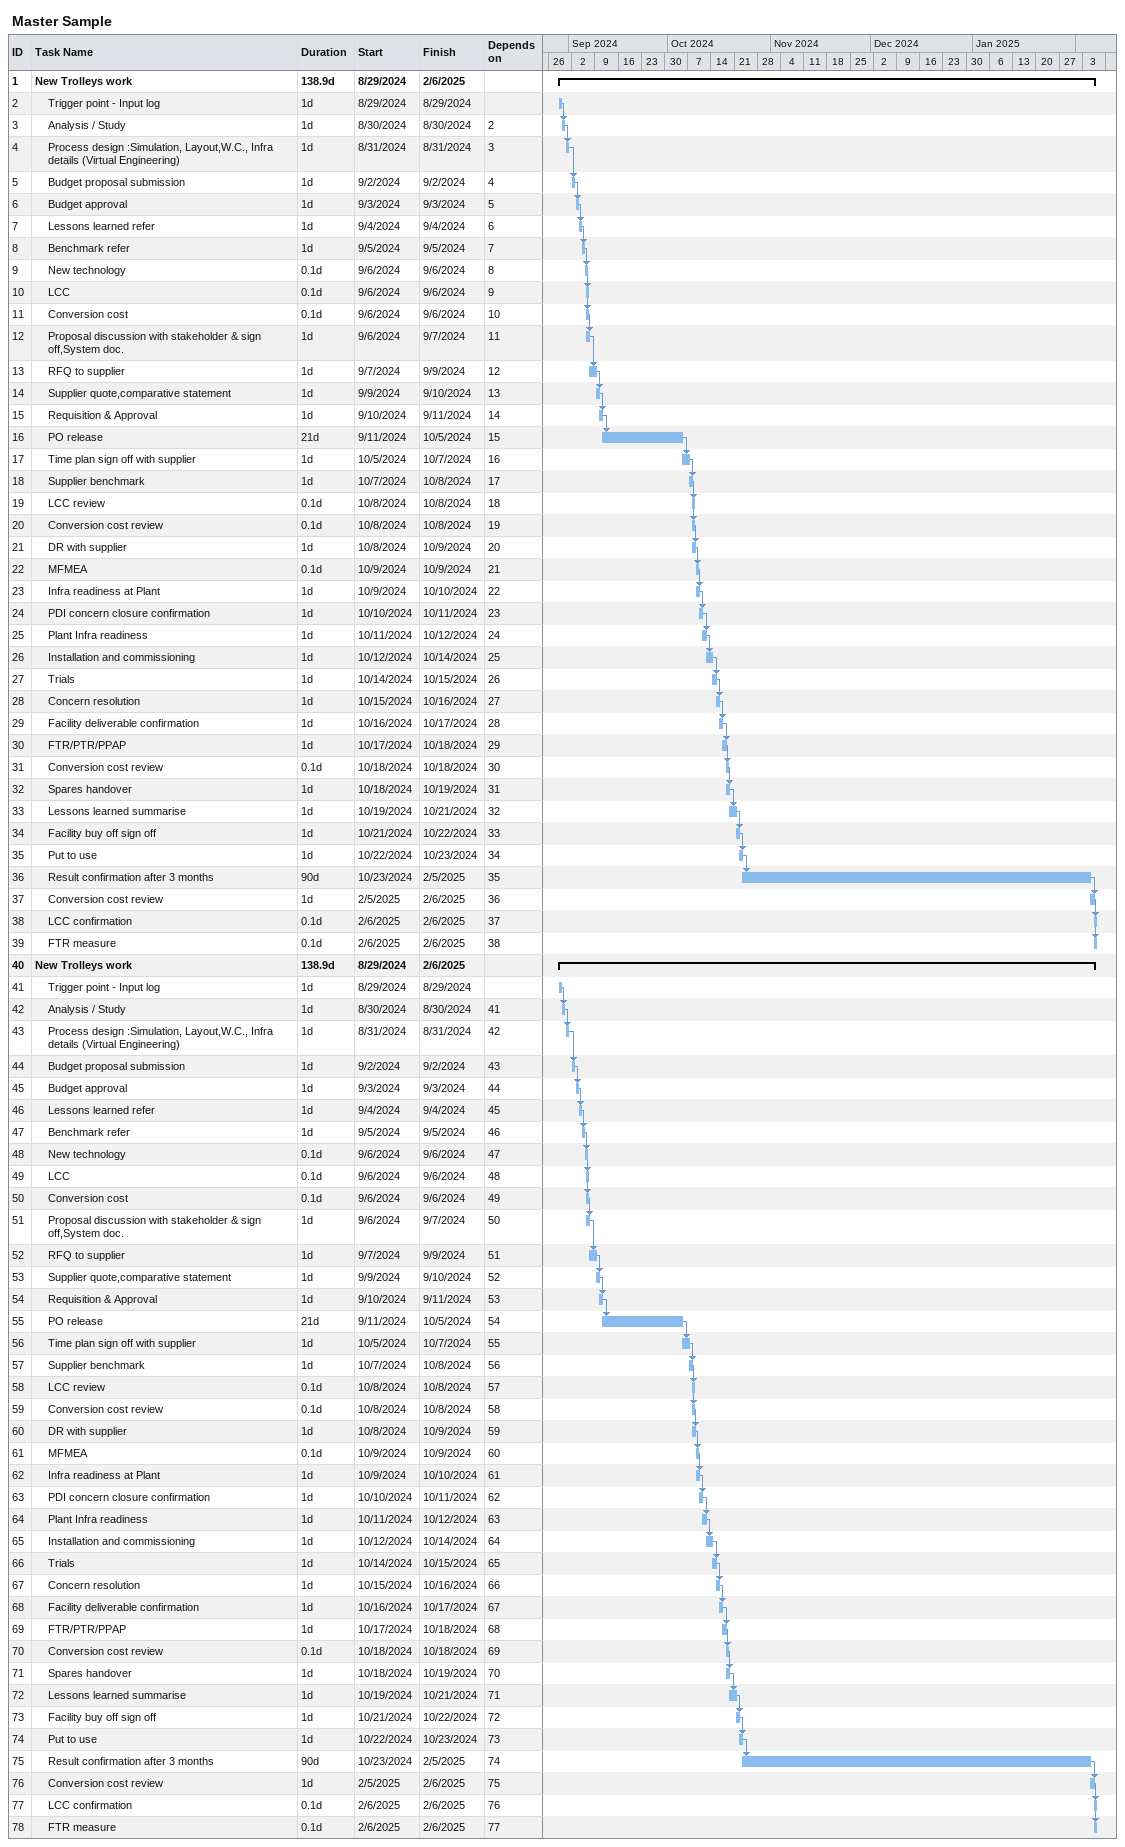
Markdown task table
Master Sample

| ID | Level | Task | Duration | Start | Finish | Predecessors |
|---|---|---|---|---|---|---|
| 1 | 1 | **New Trolleys work** | 138.9d | 2024-08-29 | 2025-02-06 |  |
| 2 | 2 | Trigger point - Input log | 1d | 2024-08-29 | 2024-08-29 |  |
| 3 | 2 | Analysis / Study | 1d | 2024-08-30 | 2024-08-30 | 2 |
| 4 | 2 | Process design :Simulation, Layout,W.C., Infra details (Virtual Engineering) | 1d | 2024-08-31 | 2024-08-31 | 3 |
| 5 | 2 | Budget proposal submission | 1d | 2024-09-02 | 2024-09-02 | 4 |
| 6 | 2 | Budget approval | 1d | 2024-09-03 | 2024-09-03 | 5 |
| 7 | 2 | Lessons learned refer | 1d | 2024-09-04 | 2024-09-04 | 6 |
| 8 | 2 | Benchmark refer | 1d | 2024-09-05 | 2024-09-05 | 7 |
| 9 | 2 | New technology | 0.1d | 2024-09-06 | 2024-09-06 | 8 |
| 10 | 2 | LCC | 0.1d | 2024-09-06 | 2024-09-06 | 9 |
| 11 | 2 | Conversion cost | 0.1d | 2024-09-06 | 2024-09-06 | 10 |
| 12 | 2 | Proposal discussion with stakeholder & sign off,System doc. | 1d | 2024-09-06 | 2024-09-07 | 11 |
| 13 | 2 | RFQ to supplier | 1d | 2024-09-07 | 2024-09-09 | 12 |
| 14 | 2 | Supplier quote,comparative statement | 1d | 2024-09-09 | 2024-09-10 | 13 |
| 15 | 2 | Requisition & Approval | 1d | 2024-09-10 | 2024-09-11 | 14 |
| 16 | 2 | PO release | 21d | 2024-09-11 | 2024-10-05 | 15 |
| 17 | 2 | Time plan sign off with supplier | 1d | 2024-10-05 | 2024-10-07 | 16 |
| 18 | 2 | Supplier benchmark | 1d | 2024-10-07 | 2024-10-08 | 17 |
| 19 | 2 | LCC review | 0.1d | 2024-10-08 | 2024-10-08 | 18 |
| 20 | 2 | Conversion cost review | 0.1d | 2024-10-08 | 2024-10-08 | 19 |
| 21 | 2 | DR with supplier | 1d | 2024-10-08 | 2024-10-09 | 20 |
| 22 | 2 | MFMEA | 0.1d | 2024-10-09 | 2024-10-09 | 21 |
| 23 | 2 | Infra readiness at Plant | 1d | 2024-10-09 | 2024-10-10 | 22 |
| 24 | 2 | PDI concern closure confirmation | 1d | 2024-10-10 | 2024-10-11 | 23 |
| 25 | 2 | Plant Infra readiness | 1d | 2024-10-11 | 2024-10-12 | 24 |
| 26 | 2 | Installation and commissioning | 1d | 2024-10-12 | 2024-10-14 | 25 |
| 27 | 2 | Trials | 1d | 2024-10-14 | 2024-10-15 | 26 |
| 28 | 2 | Concern resolution | 1d | 2024-10-15 | 2024-10-16 | 27 |
| 29 | 2 | Facility deliverable confirmation | 1d | 2024-10-16 | 2024-10-17 | 28 |
| 30 | 2 | FTR/PTR/PPAP | 1d | 2024-10-17 | 2024-10-18 | 29 |
| 31 | 2 | Conversion cost review | 0.1d | 2024-10-18 | 2024-10-18 | 30 |
| 32 | 2 | Spares handover | 1d | 2024-10-18 | 2024-10-19 | 31 |
| 33 | 2 | Lessons learned summarise | 1d | 2024-10-19 | 2024-10-21 | 32 |
| 34 | 2 | Facility buy off sign off | 1d | 2024-10-21 | 2024-10-22 | 33 |
| 35 | 2 | Put to use | 1d | 2024-10-22 | 2024-10-23 | 34 |
| 36 | 2 | Result confirmation after 3 months | 90d | 2024-10-23 | 2025-02-05 | 35 |
| 37 | 2 | Conversion cost review | 1d | 2025-02-05 | 2025-02-06 | 36 |
| 38 | 2 | LCC confirmation | 0.1d | 2025-02-06 | 2025-02-06 | 37 |
| 39 | 2 | FTR measure | 0.1d | 2025-02-06 | 2025-02-06 | 38 |
| 40 | 1 | **New Trolleys work** | 138.9d | 2024-08-29 | 2025-02-06 |  |
| 41 | 2 | Trigger point - Input log | 1d | 2024-08-29 | 2024-08-29 |  |
| 42 | 2 | Analysis / Study | 1d | 2024-08-30 | 2024-08-30 | 41 |
| 43 | 2 | Process design :Simulation, Layout,W.C., Infra details (Virtual Engineering) | 1d | 2024-08-31 | 2024-08-31 | 42 |
| 44 | 2 | Budget proposal submission | 1d | 2024-09-02 | 2024-09-02 | 43 |
| 45 | 2 | Budget approval | 1d | 2024-09-03 | 2024-09-03 | 44 |
| 46 | 2 | Lessons learned refer | 1d | 2024-09-04 | 2024-09-04 | 45 |
| 47 | 2 | Benchmark refer | 1d | 2024-09-05 | 2024-09-05 | 46 |
| 48 | 2 | New technology | 0.1d | 2024-09-06 | 2024-09-06 | 47 |
| 49 | 2 | LCC | 0.1d | 2024-09-06 | 2024-09-06 | 48 |
| 50 | 2 | Conversion cost | 0.1d | 2024-09-06 | 2024-09-06 | 49 |
| 51 | 2 | Proposal discussion with stakeholder & sign off,System doc. | 1d | 2024-09-06 | 2024-09-07 | 50 |
| 52 | 2 | RFQ to supplier | 1d | 2024-09-07 | 2024-09-09 | 51 |
| 53 | 2 | Supplier quote,comparative statement | 1d | 2024-09-09 | 2024-09-10 | 52 |
| 54 | 2 | Requisition & Approval | 1d | 2024-09-10 | 2024-09-11 | 53 |
| 55 | 2 | PO release | 21d | 2024-09-11 | 2024-10-05 | 54 |
| 56 | 2 | Time plan sign off with supplier | 1d | 2024-10-05 | 2024-10-07 | 55 |
| 57 | 2 | Supplier benchmark | 1d | 2024-10-07 | 2024-10-08 | 56 |
| 58 | 2 | LCC review | 0.1d | 2024-10-08 | 2024-10-08 | 57 |
| 59 | 2 | Conversion cost review | 0.1d | 2024-10-08 | 2024-10-08 | 58 |
| 60 | 2 | DR with supplier | 1d | 2024-10-08 | 2024-10-09 | 59 |
| 61 | 2 | MFMEA | 0.1d | 2024-10-09 | 2024-10-09 | 60 |
| 62 | 2 | Infra readiness at Plant | 1d | 2024-10-09 | 2024-10-10 | 61 |
| 63 | 2 | PDI concern closure confirmation | 1d | 2024-10-10 | 2024-10-11 | 62 |
| 64 | 2 | Plant Infra readiness | 1d | 2024-10-11 | 2024-10-12 | 63 |
| 65 | 2 | Installation and commissioning | 1d | 2024-10-12 | 2024-10-14 | 64 |
| 66 | 2 | Trials | 1d | 2024-10-14 | 2024-10-15 | 65 |
| 67 | 2 | Concern resolution | 1d | 2024-10-15 | 2024-10-16 | 66 |
| 68 | 2 | Facility deliverable confirmation | 1d | 2024-10-16 | 2024-10-17 | 67 |
| 69 | 2 | FTR/PTR/PPAP | 1d | 2024-10-17 | 2024-10-18 | 68 |
| 70 | 2 | Conversion cost review | 0.1d | 2024-10-18 | 2024-10-18 | 69 |
| 71 | 2 | Spares handover | 1d | 2024-10-18 | 2024-10-19 | 70 |
| 72 | 2 | Lessons learned summarise | 1d | 2024-10-19 | 2024-10-21 | 71 |
| 73 | 2 | Facility buy off sign off | 1d | 2024-10-21 | 2024-10-22 | 72 |
| 74 | 2 | Put to use | 1d | 2024-10-22 | 2024-10-23 | 73 |
| 75 | 2 | Result confirmation after 3 months | 90d | 2024-10-23 | 2025-02-05 | 74 |
| 76 | 2 | Conversion cost review | 1d | 2025-02-05 | 2025-02-06 | 75 |
| 77 | 2 | LCC confirmation | 0.1d | 2025-02-06 | 2025-02-06 | 76 |
| 78 | 2 | FTR measure | 0.1d | 2025-02-06 | 2025-02-06 | 77 |
